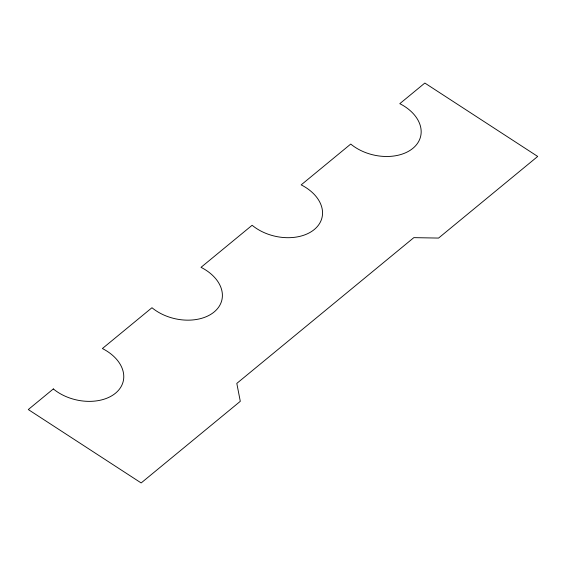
<?xml version="1.0" encoding="UTF-8"?>
<svg xmlns="http://www.w3.org/2000/svg" width="566" height="566" viewBox="0 0 566 566"><rect width="100%" height="100%" fill="white"/><g stroke="black" fill="none" stroke-linecap="round" stroke-linejoin="round"><path stroke-width="0.85" d="M53.338 388.934L28.3 409.551L141.16 482.947L240.295 401.322L236.807 383.401L413.838 237.642L438.565 238.074L537.7 156.449L424.84 83.053L399.801 103.67A41.757 28.795 12.9 0 1 412.89 148.327A41.757 28.795 12.9 0 1 350.743 144.061L301.176 184.877A41.757 28.795 12.9 0 1 314.264 229.534A41.757 28.795 12.9 0 1 252.118 225.268L201.022 267.336A41.757 28.795 12.9 0 1 214.111 312A41.757 28.795 12.9 0 1 151.964 307.727L102.396 348.543A41.757 28.795 12.9 0 1 115.485 393.207A41.757 28.795 12.9 0 1 53.338 388.934"/></g></svg>
